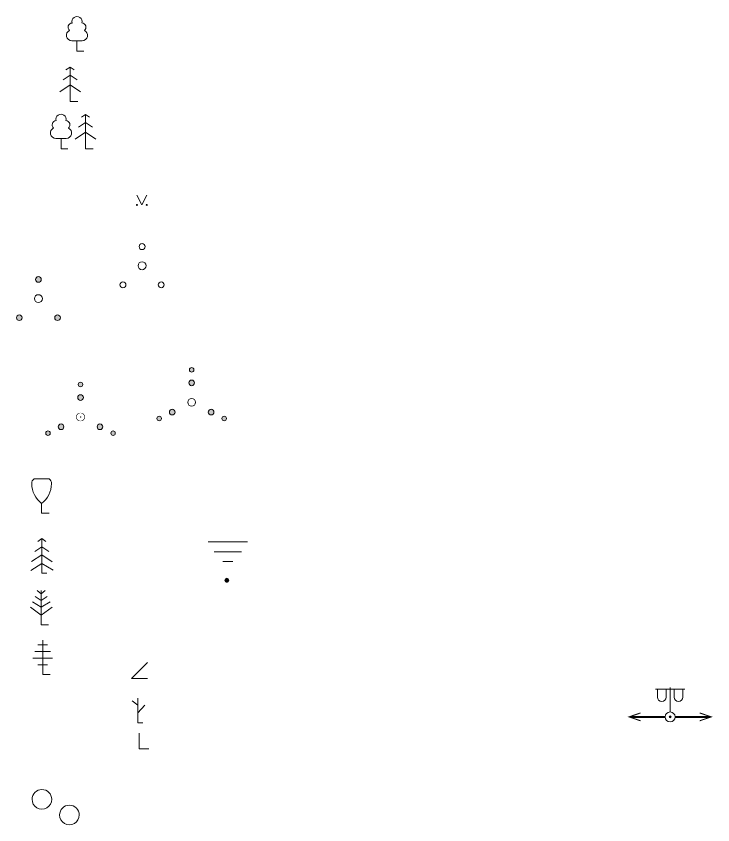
# Model space of a CAD drawing. Header units: metres. Extents: x 5191936 to 10384803, y 4968796 to 9938221.
# Drawn here: x 5192378.87 to 5192414.24, y 4969492.55 to 4969533.61 of the extents above; entities that cross this region are included whole.
import ezdxf

# ---------------------------------------------------------------- set-up
doc = ezdxf.new("R2010")
doc.units = ezdxf.units.M
doc.set_wipeout_variables(frame=1)
doc.layers.get('0').update_dxf_attribs({"lineweight": 18})

# ---------------------------------------------------------------- blocks, each defined once
blk = doc.blocks.new('11_Лес_Естеств500')
at = {"color": 0}
blk.add_wipeout([(1, 0), (0.866, 0.5), (0.5, 0.866), (0, 1), (-0.5, 0.866), (-0.866, 0.5), (-1, 0), (-0.866, -0.5), (-0.5, -0.866), (0, -1), (0.5, -0.866), (0.866, -0.5)], dxfattribs=at)
for start_param, end_param in [(3.926991, 7.068583), (0.785398, 3.926991)]:
    blk.add_ellipse((0, 0), major_axis=(-0.707, 0.707), ratio=1, start_param=start_param, end_param=end_param, dxfattribs=at)
blk = doc.blocks.new('11_Куст_Заросли')
h = blk.add_hatch(color=0)
edge = h.paths.add_edge_path()
edge.add_ellipse((0, 3.303), major_axis=(-0.162, 0.162), ratio=1, start_angle=0, end_angle=360)
edge = h.paths.add_edge_path()
edge.add_ellipse((0, 1.977), major_axis=(0.202, 0.202), ratio=1, start_angle=0, end_angle=360)
edge = h.paths.add_edge_path()
edge.add_ellipse((-1.977, -0.994), major_axis=(0.202, 0.202), ratio=1, start_angle=0, end_angle=360)
edge = h.paths.add_edge_path()
edge.add_ellipse((-3.303, -1.646), major_axis=(0.162, 0.162), ratio=1, start_angle=0, end_angle=360)
edge = h.paths.add_edge_path()
edge.add_ellipse((1.977, -0.994), major_axis=(-0.202, 0.202), ratio=1, start_angle=0, end_angle=360)
edge = h.paths.add_edge_path()
edge.add_ellipse((3.303, -1.646), major_axis=(0.162, 0.162), ratio=1, start_angle=0, end_angle=360)
at = {"color": 0}
for centre, major_axis, start_param, end_param in [((0, 3.303), (-0.162, 0.162), 3.926991, 10.210176), ((0, 3.303), (-0.162, 0.162), 3.926991, 10.210176), ((0, 1.977), (0.202, 0.202), 5.497787, 11.780972), ((-1.977, -0.994), (0.202, 0.202), 5.497787, 11.780972), ((1.977, -0.994), (-0.202, 0.202), 3.926991, 10.210176), ((-3.303, -1.646), (0.162, 0.162), 5.497787, 11.780972), ((-3.303, -1.646), (-0.162, 0.162), 3.926991, 10.210176), ((3.303, -1.646), (0.162, 0.162), 5.497787, 11.780972), ((3.303, -1.646), (-0.162, 0.162), 3.926991, 10.210176)]:
    blk.add_ellipse(centre, major_axis=major_axis, ratio=1, start_param=start_param, end_param=end_param, dxfattribs=at)
blk.add_point((0, 0), dxfattribs=at)
blk.add_point((0, 0), dxfattribs=at)
blk.add_wipeout([(0.4, 0.006), (0.343, 0.205), (0.195, 0.349), (-0.006, 0.4), (-0.205, 0.343), (-0.349, 0.195), (-0.4, -0.006), (-0.343, -0.205), (-0.195, -0.349), (0.006, -0.4), (0.205, -0.343), (0.349, -0.195)], dxfattribs=at)
blk.add_ellipse((0, 0), major_axis=(0.283, 0.283), ratio=1, start_param=5.497787, end_param=11.780972, dxfattribs=at)
blk = doc.blocks.new('13_Песок')
h = blk.add_hatch(color=0)
edge = h.paths.add_edge_path()
edge.add_arc((0, 0), 0.2, 0, 360)
at = {"color": 0}
blk.add_circle((0, 0), 0.2, dxfattribs=at)
blk = doc.blocks.new('13_Забол')
at = {"color": 0}
for points in [[(-2, 1), (2, 1)], [(-1.4, 0), (1.4, 0)], [(-0.5, -1), (0.5, -1)]]:
    blk.add_lwpolyline(points, dxfattribs=at)
blk = doc.blocks.new('11_выруб')
at = {"color": 0}
blk.add_lwpolyline([(-0.5, 1.6), (-0.5, 0), (0.5, 0)], dxfattribs=at)
blk = doc.blocks.new('11_горел_сухос')
at = {"color": 0}
for points in [[(0.5, 0), (0, 0), (0, 2.5)], [(0, 1.8), (-0.579, 2.248)], [(0, 1), (0.7, 1.8)]]:
    blk.add_lwpolyline(points, dxfattribs=at)
blk = doc.blocks.new('11_буре_ветро')
at = {"color": 0}
blk.add_lwpolyline([(0.8, 1.6), (-0.8, 0), (0.8, 0)], dxfattribs=at)
blk = doc.blocks.new('11_Лиственница')
at = {"color": 0, "linetype": 'ByBlock', "lineweight": -2}
for points in [[(0.75, 0), (0, 0), (0, 3.5)], [(-0.5, 3.01), (0.5, 3.01)], [(-1, 1.67), (1, 1.67)], [(-0.8, 2.34), (0.8, 2.34)], [(-0.5, 1), (0.5, 1)]]:
    blk.add_lwpolyline(points, dxfattribs=at)
blk = doc.blocks.new('11_Сосны_кедры')
at = {"color": 0}
for points in [[(-0.4, 3.5), (0, 3.15), (0.4, 3.5)], [(0.75, 0), (0, 0), (0, 3.5)], [(-0.6, 2.9), (0, 2.5), (0.6, 2.9)], [(-1.1, 1.8), (0, 1), (1.1, 1.8)], [(-0.9, 2.35), (0, 1.8), (0.9, 2.35)]]:
    blk.add_lwpolyline(points, dxfattribs=at)
blk = doc.blocks.new('11_ель_пихта')
at = {"color": 0}
for points in [[(-0.42, 3.22), (0, 3.5), (0.42, 3.22)], [(0.504, 0), (0, 0), (0, 3.5)], [(-0.7, 2.187), (0, 2.66), (0.7, 2.19)], [(-1.05, 1.174), (0, 1.865), (1.05, 1.156)], [(-1.115, 0.273), (0, 0.979), (1.136, 0.285)]]:
    blk.add_lwpolyline(points, dxfattribs=at)
blk = doc.blocks.new('11_мелколиств')
at = {"color": 0}
blk.add_wipeout([(0, 1), (0.115, 1.091), (0.205, 1.172), (0.3, 1.265), (0.376, 1.348), (0.493, 1.49), (0.632, 1.694), (0.706, 1.824), (0.757, 1.924), (0.842, 2.125), (0.912, 2.342), (0.956, 2.535), (0.98, 2.686), (0.993, 2.817), (1, 3), (0.991, 3.134), (0.941, 3.283), (0.908, 3.34), (0.867, 3.395), (0.867, 3.395), (0.791, 3.47), (0.75, 3.5), (-0.75, 3.5), (-0.818, 3.45), (-0.887, 3.378), (-0.887, 3.378), (-0.946, 3.285), (-0.972, 3.224), (-0.996, 3.128), (-1.002, 3.047), (-1, 2.958), (-0.997, 2.885), (-0.992, 2.802), (-0.982, 2.704), (-0.966, 2.587), (-0.942, 2.463), (-0.904, 2.314), (-0.877, 2.224), (-0.844, 2.131), (-0.793, 2.005), (-0.736, 1.882), (-0.686, 1.787), (-0.605, 1.651), (-0.548, 1.567), (-0.494, 1.492), (-0.442, 1.425), (-0.357, 1.326), (-0.282, 1.246), (-0.206, 1.173), (-0.13, 1.105), (-0.046, 1.035)], dxfattribs=at)
blk.add_lwpolyline([(0.75, 0), (0, 0), (0, 1, 0.236068), (1, 3, 0.26333), (0.75, 3.5), (-0.75, 3.5, 0.283559), (-1, 3, 0.236068), (0, 1)], format="xyb", dxfattribs=at)
blk = doc.blocks.new('11_Куст_Гр')
h = blk.add_hatch(color=0)
edge = h.paths.add_edge_path()
edge.add_ellipse((0, 1.943), major_axis=(0.202, 0.202), ratio=1, start_angle=0, end_angle=360)
edge = h.paths.add_edge_path()
edge.add_ellipse((1.943, -1.943), major_axis=(0.202, 0.202), ratio=1, start_angle=0, end_angle=360)
edge = h.paths.add_edge_path()
edge.add_ellipse((-1.943, -1.943), major_axis=(-0.202, 0.202), ratio=1, start_angle=0, end_angle=360)
at = {"color": 0}
for centre, major_axis, start_param, end_param in [((0, 1.943), (0.202, 0.202), 5.497787, 11.780972), ((-1.943, -1.943), (-0.202, 0.202), 3.926991, 10.210176), ((1.943, -1.943), (0.202, 0.202), 5.497787, 11.780972)]:
    blk.add_ellipse(centre, major_axis=major_axis, ratio=1, start_param=start_param, end_param=end_param, dxfattribs=at)
blk.add_point((0, 0), dxfattribs=at)
blk.add_wipeout([(0.4, 0.006), (0.343, 0.205), (0.195, 0.349), (-0.006, 0.4), (-0.205, 0.343), (-0.349, 0.195), (-0.4, -0.006), (-0.343, -0.205), (-0.195, -0.349), (0.006, -0.4), (0.205, -0.343), (0.349, -0.195)], dxfattribs=at)
blk.add_ellipse((0, 0), major_axis=(0.283, 0.283), ratio=1, start_param=5.497787, end_param=11.780972, dxfattribs=at)
blk = doc.blocks.new('11_Куст')
at = {"color": 0}
for points in [[(0.3, 1.952), (0.255, 2.1), (0.142, 2.207), (-0.009, 2.243), (-0.158, 2.198), (-0.264, 2.085), (-0.3, 1.934), (-0.255, 1.785), (-0.142, 1.679), (0.009, 1.643), (0.158, 1.688), (0.264, 1.801)], [(0.4, 0.006), (0.343, 0.205), (0.195, 0.349), (-0.006, 0.4), (-0.205, 0.343), (-0.349, 0.195), (-0.4, -0.006), (-0.343, -0.205), (-0.195, -0.349), (0.006, -0.4), (0.205, -0.343), (0.349, -0.195)], [(-1.643, -1.934), (-1.688, -1.785), (-1.801, -1.679), (-1.952, -1.643), (-2.1, -1.688), (-2.207, -1.801), (-2.243, -1.952), (-2.198, -2.1), (-2.085, -2.207), (-1.934, -2.243), (-1.785, -2.198), (-1.679, -2.085)], [(2.243, -1.934), (2.198, -1.785), (2.085, -1.679), (1.934, -1.643), (1.785, -1.688), (1.679, -1.801), (1.643, -1.952), (1.688, -2.1), (1.801, -2.207), (1.952, -2.243), (2.1, -2.198), (2.207, -2.085)]]:
    blk.add_wipeout(points, dxfattribs=at)
for centre, major_axis, start_param, end_param in [((0, 1.943), (-0.212, 0.212), 1.570796326794897, 7.853981633974483), ((0, 0), (0.283, 0.283), 5.497787, 11.780972), ((-1.943, -1.943), (-0.212, 0.212), 1.570796326794897, 7.853981633974483), ((1.943, -1.943), (-0.212, 0.212), 1.570796326794897, 7.853981633974483)]:
    blk.add_ellipse(centre, major_axis=major_axis, ratio=1, start_param=start_param, end_param=end_param, dxfattribs=at)
blk = doc.blocks.new('11_Газон')
h = blk.add_hatch(color=0)
edge = h.paths.add_edge_path()
edge.add_arc((0.5, 0), 0.05, 0, 360)
edge = h.paths.add_edge_path()
edge.add_arc((-0.5, 0), 0.05, 0, 360)
at = {"color": 0}
blk.add_lwpolyline([(-0.5, 1), (0, 0), (0.5, 1)], dxfattribs=at)
for centre in [(-0.5, 0), (0.5, 0)]:
    blk.add_circle(centre, 0.05, dxfattribs=at)
blk = doc.blocks.new('11_Смешан500')
at = {"color": 0}
for points in [[(0.819, 3.225), (1.239, 3.505), (1.659, 3.225)], [(2.012, 0.005), (1.239, 0.005), (1.239, 3.505)], [(0.539, 2.192), (1.239, 2.665), (1.939, 2.196)], [(0.189, 0.994), (1.239, 1.685), (2.289, 0.975)], [(-1.246, 1.064), (-1.246, 0.005), (-0.543, 0.005)]]:
    blk.add_lwpolyline(points, dxfattribs=at)
blk.add_wipeout([(-1.246, 1.064), (-1.773, 1.064), (-1.888, 1.076), (-1.997, 1.111), (-2.088, 1.162), (-2.159, 1.221), (-2.236, 1.314), (-2.314, 1.5), (-2.324, 1.561), (-2.326, 1.617), (-2.319, 1.707), (-2.294, 1.804), (-2.263, 1.875), (-2.217, 1.948), (-2.18, 1.992), (-2.124, 2.045), (-2.07, 2.084), (-1.998, 2.123), (-2.056, 2.183), (-2.111, 2.271), (-2.14, 2.358), (-2.149, 2.447), (-2.127, 2.582), (-2.079, 2.681), (-2.018, 2.754), (-1.934, 2.816), (-1.842, 2.854), (-1.747, 2.87), (-1.747, 2.87), (-1.764, 2.956), (-1.767, 3.012), (-1.764, 3.06), (-1.758, 3.106), (-1.75, 3.144), (-1.739, 3.179), (-1.725, 3.215), (-1.711, 3.245), (-1.699, 3.269), (-1.685, 3.292), (-1.673, 3.31), (-1.65, 3.341), (-1.624, 3.369), (-1.601, 3.392), (-1.574, 3.416), (-1.547, 3.436), (-1.532, 3.447), (-1.495, 3.469), (-1.473, 3.481), (-1.427, 3.5), (-1.414, 3.505), (-1.378, 3.516), (-1.335, 3.525), (-1.289, 3.531), (-1.247, 3.533), (-1.204, 3.531), (-1.165, 3.526), (-1.126, 3.519), (-1.081, 3.506), (-1.049, 3.494), (-1.018, 3.481), (-0.982, 3.461), (-0.937, 3.431), (-0.91, 3.411), (-0.88, 3.383), (-0.862, 3.364), (-0.84, 3.339), (-0.826, 3.321), (-0.801, 3.283), (-0.783, 3.252), (-0.769, 3.223), (-0.753, 3.182), (-0.746, 3.158), (-0.734, 3.111), (-0.728, 3.069), (-0.725, 3.04), (-0.725, 2.998), (-0.727, 2.961), (-0.734, 2.912), (-0.74, 2.886), (-0.743, 2.873), (-0.713, 2.871), (-0.68, 2.865), (-0.653, 2.859), (-0.616, 2.847), (-0.585, 2.834), (-0.537, 2.807), (-0.507, 2.786), (-0.469, 2.754), (-0.45, 2.734), (-0.428, 2.708), (-0.41, 2.683), (-0.394, 2.656), (-0.378, 2.626), (-0.371, 2.609), (-0.36, 2.579), (-0.353, 2.556), (-0.346, 2.525), (-0.34, 2.483), (-0.339, 2.447), (-0.34, 2.419), (-0.343, 2.385), (-0.35, 2.352), (-0.355, 2.33), (-0.368, 2.293), (-0.379, 2.266), (-0.396, 2.235), (-0.411, 2.21), (-0.436, 2.176), (-0.447, 2.164), (-0.463, 2.146), (-0.473, 2.137), (-0.497, 2.116), (-0.464, 2.1), (-0.431, 2.081), (-0.416, 2.071), (-0.379, 2.044), (-0.358, 2.026), (-0.324, 1.994), (-0.297, 1.963), (-0.274, 1.932), (-0.254, 1.902), (-0.236, 1.871), (-0.221, 1.839), (-0.208, 1.807), (-0.197, 1.776), (-0.185, 1.731), (-0.179, 1.695), (-0.175, 1.658), (-0.173, 1.614), (-0.175, 1.562), (-0.181, 1.522), (-0.194, 1.464), (-0.21, 1.414), (-0.225, 1.38), (-0.255, 1.325), (-0.289, 1.276), (-0.323, 1.237), (-0.345, 1.214), (-0.38, 1.184), (-0.413, 1.16), (-0.466, 1.128), (-0.496, 1.113), (-0.552, 1.091), (-0.578, 1.083), (-0.605, 1.077), (-0.632, 1.071), (-0.675, 1.066), (-0.741, 1.064), (-0.787, 1.064), (-0.88, 1.064), (-1.027, 1.064), (-1.17, 1.064), (-1.246, 1.064), (-1.34, 1.064)], dxfattribs=at)
blk.add_lwpolyline([(-1.246, 1.064), (-0.723, 1.064, 0.807423), (-0.497, 2.116, 0.686656), (-0.743, 2.873, 1.317159), (-1.747, 2.87, 0.681479), (-1.998, 2.123, 0.814161), (-1.768, 1.064)], format="xyb", close=True, dxfattribs=at)
blk = doc.blocks.new('11_Ель')
at = {"color": 0}
for points in [[(-0.42, 3.22), (0, 3.5), (0.42, 3.22)], [(0.773, 0), (0, 0), (0, 3.5)], [(-0.7, 2.187), (0, 2.66), (0.7, 2.19)], [(-1.05, 0.989), (0, 1.68), (1.05, 0.97)]]:
    blk.add_lwpolyline(points, dxfattribs=at)
blk = doc.blocks.new('11_Береза')
at = {"color": 0}
blk.add_lwpolyline([(0, 1.059), (0, 0), (0.703, 0)], dxfattribs=at)
blk.add_wipeout([(0, 1.059), (-0.528, 1.059), (-0.643, 1.071), (-0.752, 1.106), (-0.843, 1.157), (-0.914, 1.216), (-0.99, 1.309), (-1.068, 1.494), (-1.078, 1.556), (-1.081, 1.612), (-1.073, 1.702), (-1.048, 1.799), (-1.017, 1.87), (-0.971, 1.943), (-0.935, 1.986), (-0.879, 2.04), (-0.824, 2.079), (-0.752, 2.117), (-0.811, 2.177), (-0.865, 2.266), (-0.894, 2.353), (-0.904, 2.442), (-0.882, 2.577), (-0.833, 2.676), (-0.772, 2.749), (-0.689, 2.81), (-0.596, 2.849), (-0.501, 2.865), (-0.501, 2.865), (-0.518, 2.95), (-0.521, 3.007), (-0.519, 3.054), (-0.512, 3.101), (-0.504, 3.139), (-0.493, 3.174), (-0.48, 3.21), (-0.466, 3.24), (-0.453, 3.264), (-0.439, 3.287), (-0.427, 3.305), (-0.404, 3.336), (-0.379, 3.364), (-0.356, 3.387), (-0.328, 3.411), (-0.302, 3.431), (-0.286, 3.442), (-0.249, 3.464), (-0.227, 3.475), (-0.182, 3.495), (-0.168, 3.5), (-0.133, 3.51), (-0.09, 3.52), (-0.043, 3.526), (-0.002, 3.528), (0.042, 3.526), (0.081, 3.521), (0.119, 3.514), (0.164, 3.501), (0.196, 3.489), (0.227, 3.475), (0.263, 3.456), (0.309, 3.426), (0.335, 3.405), (0.366, 3.378), (0.383, 3.359), (0.405, 3.334), (0.419, 3.316), (0.445, 3.278), (0.462, 3.247), (0.476, 3.218), (0.492, 3.177), (0.5, 3.153), (0.511, 3.106), (0.518, 3.064), (0.52, 3.035), (0.521, 2.993), (0.518, 2.956), (0.511, 2.907), (0.506, 2.881), (0.502, 2.868), (0.532, 2.865), (0.566, 2.86), (0.592, 2.854), (0.629, 2.842), (0.661, 2.828), (0.709, 2.802), (0.739, 2.781), (0.776, 2.749), (0.796, 2.729), (0.818, 2.703), (0.835, 2.678), (0.852, 2.651), (0.867, 2.621), (0.875, 2.604), (0.886, 2.574), (0.892, 2.551), (0.899, 2.52), (0.905, 2.478), (0.907, 2.442), (0.906, 2.414), (0.902, 2.38), (0.896, 2.347), (0.89, 2.324), (0.878, 2.288), (0.866, 2.26), (0.85, 2.229), (0.834, 2.204), (0.81, 2.171), (0.799, 2.159), (0.783, 2.141), (0.773, 2.132), (0.749, 2.111), (0.781, 2.095), (0.815, 2.076), (0.829, 2.066), (0.867, 2.039), (0.887, 2.021), (0.921, 1.988), (0.949, 1.957), (0.972, 1.927), (0.992, 1.896), (1.009, 1.866), (1.025, 1.833), (1.038, 1.802), (1.049, 1.771), (1.06, 1.726), (1.067, 1.69), (1.071, 1.653), (1.073, 1.609), (1.07, 1.557), (1.065, 1.516), (1.052, 1.458), (1.035, 1.409), (1.02, 1.374), (0.99, 1.32), (0.957, 1.271), (0.923, 1.232), (0.901, 1.209), (0.866, 1.179), (0.833, 1.155), (0.78, 1.122), (0.749, 1.108), (0.693, 1.086), (0.668, 1.078), (0.64, 1.071), (0.614, 1.066), (0.571, 1.061), (0.504, 1.059), (0.459, 1.059), (0.366, 1.059), (0.218, 1.059), (0.076, 1.059), (0, 1.059), (-0.095, 1.059)], dxfattribs=at)
blk.add_lwpolyline([(0, 1.059), (0.522, 1.059, 0.807423), (0.749, 2.111, 0.686656), (0.502, 2.868, 1.317159), (-0.501, 2.865, 0.681479), (-0.752, 2.117, 0.814161), (-0.522, 1.059)], format="xyb", close=True, dxfattribs=at)
blk = doc.blocks.new('04_ЛЭП_НН_1')
at = {"color": 0}
for points, const_width in [([(0, 0), (3.5, 0)], 0.2), ([(2.5, 0.4), (3.678, 0), (2.5, -0.4)], 0.1)]:
    blk.add_lwpolyline(points, dxfattribs=dict(at, const_width=const_width))
blk = doc.blocks.new('04_ОпЖб')
at = {"color": 0}
blk.add_wipeout([(0.5, 0), (0.433, 0.25), (0.25, 0.433), (0, 0.5), (-0.25, 0.433), (-0.433, 0.25), (-0.5, 0), (-0.433, -0.25), (-0.25, -0.433), (0, -0.5), (0.25, -0.433), (0.433, -0.25)], dxfattribs=at)
h = blk.add_hatch(color=0)
edge = h.paths.add_edge_path()
edge.add_arc((0, 0), 0.1, 0, 360)
for radius in [0.5, 0.1]:
    blk.add_circle((0, 0), radius, dxfattribs=at)
blk = doc.blocks.new('04_Фон2')
at = {"color": 0}
blk.add_wipeout([(-1.3, 2.8), (-1.3, 2), (-1.285, 1.886), (-1.26, 1.815), (-1.223, 1.748), (-1.168, 1.681), (-1.085, 1.616), (-1.006, 1.578), (-0.924, 1.556), (-0.85, 1.55), (-0.798, 1.553), (-0.732, 1.566), (-0.677, 1.585), (-0.626, 1.61), (-0.554, 1.661), (-0.5, 1.717), (-0.462, 1.772), (-0.424, 1.855), (-0.41, 1.907), (-0.4, 2), (-0.4, 2.8)], dxfattribs=at)
blk.add_lwpolyline([(0, 2.8), (-1.5, 2.8)], dxfattribs=at)
blk.add_lwpolyline([(-0.4, 2.8), (-0.4, 2, -1), (-1.3, 2), (-1.3, 2.8)], format="xyb", dxfattribs=at)
blk.add_wipeout([(0.4, 2.8), (0.4, 2), (0.415, 1.886), (0.44, 1.815), (0.477, 1.748), (0.532, 1.681), (0.615, 1.616), (0.694, 1.578), (0.776, 1.556), (0.85, 1.55), (0.902, 1.553), (0.968, 1.566), (1.023, 1.585), (1.074, 1.61), (1.146, 1.661), (1.2, 1.717), (1.238, 1.772), (1.276, 1.855), (1.29, 1.907), (1.3, 2), (1.3, 2.8)], dxfattribs=at)
for points in [[(0, 0.5), (0, 3)], [(0, 2.8), (1.5, 2.8)]]:
    blk.add_lwpolyline(points, dxfattribs=at)
blk.add_lwpolyline([(0.4, 2.8), (0.4, 2, 1), (1.3, 2), (1.3, 2.8)], format="xyb", dxfattribs=at)
blk = doc.blocks.new('кустик')
at = {"linetype": 'Continuous'}
h = blk.add_hatch(color=7, dxfattribs=at)
edge = h.paths.add_edge_path()
edge.add_ellipse((-380.15, 13158.56), major_axis=(-0.323, 0.323), ratio=1, start_angle=0, end_angle=360)
edge = h.paths.add_edge_path()
edge.add_ellipse((-373.54, 13148.67), major_axis=(-0.323, 0.323), ratio=1, start_angle=0, end_angle=360)
edge = h.paths.add_edge_path()
edge.add_ellipse((-386.76, 13148.67), major_axis=(-0.323, 0.323), ratio=1, start_angle=0, end_angle=360)
h = blk.add_hatch(color=7, dxfattribs=at)
edge = h.paths.add_edge_path()
edge.add_ellipse((-384.1, 13149.97), major_axis=(0.404, 0.404), ratio=1, start_angle=0, end_angle=360)
edge = h.paths.add_edge_path()
edge.add_ellipse((-380.15, 13155.91), major_axis=(0.404, 0.404), ratio=1, start_angle=0, end_angle=360)
edge = h.paths.add_edge_path()
edge.add_ellipse((-376.2, 13149.97), major_axis=(-0.404, 0.404), ratio=1, start_angle=0, end_angle=360)
at = {"color": 0}
for centre, major_axis, start_param, end_param in [((-380.15, 13158.56), (-0.323, 0.323), 3.926991, 10.210176), ((-380.15, 13158.56), (-0.323, 0.323), 3.926991, 10.210176), ((-380.15, 13155.91), (0.404, 0.404), 5.497787, 11.780972), ((-380.15, 13151.96), (0.566, 0.566), 5.497787, 11.780972), ((-384.1, 13149.97), (0.404, 0.404), 5.497787, 11.780972), ((-376.2, 13149.97), (-0.404, 0.404), 3.926991, 10.210176), ((-386.76, 13148.67), (-0.323, 0.323), 3.926991, 10.210176), ((-386.76, 13148.67), (0.323, 0.323), 5.497787, 11.780972), ((-373.54, 13148.67), (-0.323, 0.323), 3.926991, 10.210176), ((-373.54, 13148.67), (0.323, 0.323), 5.497787, 11.780972)]:
    blk.add_ellipse(centre, major_axis=major_axis, ratio=1, start_param=start_param, end_param=end_param, dxfattribs=at)
blk.add_wipeout([(-379.35, 13151.97), (-379.46, 13152.37), (-379.76, 13152.66), (-380.16, 13152.76), (-380.56, 13152.65), (-380.85, 13152.35), (-380.95, 13151.95), (-380.84, 13151.55), (-380.54, 13151.26), (-380.14, 13151.16), (-379.74, 13151.27), (-379.45, 13151.57)], dxfattribs=at)
blk.add_point((-380.15, 13151.96), dxfattribs=at)
blk.add_point((-380.15, 13151.96), dxfattribs=at)
blk = doc.blocks.new('A$C02E310C5')
at = {"color": 7, "linetype": 'Continuous', "xscale": 0.5, "yscale": 0.5, "zscale": 0.5}
blk.add_blockref('кустик', (190.075, -6575.979), dxfattribs=at)

msp = doc.modelspace()

# ---------------------------------------------------------------- block references
at = {"color": 7, "xscale": 0.5, "yscale": 0.5, "zscale": 0.5}
for name, p in [('11_Береза', (5192381.96, 4969531.83)), ('11_Ель', (5192381.611, 4969529.277)), ('11_Смешан500', (5192381.773, 4969526.87)), ('11_Газон', (5192385.25, 4969524.025)), ('11_Куст', (5192385.264, 4969520.936)), ('11_Куст_Гр', (5192380.001, 4969519.267)), ('11_Куст_Заросли', (5192387.781, 4969514)), ('A$C02E310C5', (5192382.139, 4969513.256)), ('11_мелколиств', (5192380.164, 4969508.368)), ('11_ель_пихта', (5192380.176, 4969505.328)), ('13_Забол', (5192389.615, 4969506.411)), ('13_Песок', (5192389.567, 4969504.963)), ('11_Сосны_кедры', (5192380.143, 4969502.694)), ('11_Лиственница', (5192380.219, 4969500.177)), ('11_буре_ветро', (5192385.131, 4969499.981)), ('11_горел_сухос', (5192385.051, 4969497.726)), ('11_выруб', (5192385.365, 4969496.401)), ('11_Лес_Естеств500', (5192380.176, 4969493.84)), ('11_Лес_Естеств500', (5192381.576, 4969493.045))]:
    msp.add_blockref(name, p, dxfattribs=at)
at = {"color": 7, "xscale": 0.5, "yscale": 0.5, "zscale": 0.5, "rotation": 180}
msp.add_blockref('04_ЛЭП_НН_1', (5192411.82, 4969498.027), dxfattribs=at)

# ---------------------------------------------------------------- next in the draw order: block references
at = {"color": 7, "xscale": 0.5, "yscale": 0.5, "zscale": 0.5}
msp.add_blockref('04_ОпЖб', (5192412.07, 4969498.027), dxfattribs=at)

# ---------------------------------------------------------------- next in the draw order: block references
msp.add_blockref('04_ЛЭП_НН_1', (5192412.32, 4969498.027), dxfattribs=at)

# ---------------------------------------------------------------- next in the draw order: block references
msp.add_blockref('04_Фон2', (5192412.07, 4969498.027), dxfattribs=at)

doc.saveas('drawing.dxf')
